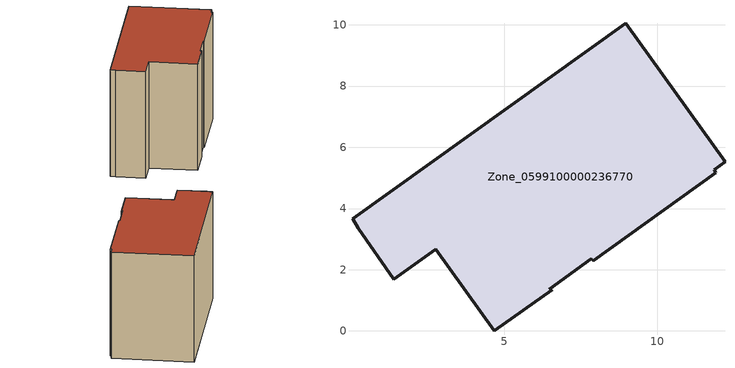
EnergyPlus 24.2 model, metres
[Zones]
Zone_0599100000236770
 floor ground (C_G): 11.85,5.26 11.91,5.17 7.9,2.3 7.84,2.36 6.47,1.37 6.57,1.35 4.68,0 2.77,2.67 1.4,1.69 0.23,3.35 0.04,3.67 8.97,10.06 12.21,5.52 z0
 wall outside (C_F): 6.47,1.37 7.84,2.36 7.9,2.3 11.91,5.17 11.85,5.26 12.21,5.52 8.97,10.06 0.04,3.67 0.23,3.35 1.4,1.69 2.77,2.67 4.68,0 6.57,1.35 6.47,1.37 z0:7.71
 roof outside (C_R): 12.21,5.52 8.97,10.06 0.04,3.67 0.23,3.35 1.4,1.69 2.77,2.67 4.68,0 6.57,1.35 6.47,1.37 7.84,2.36 7.9,2.3 11.91,5.17 11.85,5.26 z7.71
[BUILDING]
Pand.0599100000236770: North Axis=0; Terrain=City; Loads Convergence Tolerance Value=0.04; Temperature Convergence Tolerance Value=0.4; Solar Distribution=FullExterior; Maximum Number of Warmup Days=25; Minimum Number of Warmup Days=1
[Site:Location]
Rotterdam.The.Hague.AP_ZH_NLD Design_Conditions: Latitude=51.96; Longitude=4.45; Time Zone=1; Elevation=-4.5
[SITE:GROUNDTEMPERATURE:BUILDINGSURFACE]
18, 18, 18, 18, 18, 18, 18, 18, 18, 18, 18, 18
[MATERIAL] Thermal Absorptance=0.9; Solar Absorptance=0.7; Visible Absorptance=0.7
Name | Roughness | Thickness | Conductivity | Density | Specific Heat
G.TC.1975-1991 | MediumSmooth | 0.15 | 0.288461 | 540 | 1210
F.TC.1975-1991 | Rough | 0.3 | 0.230769 | 1920 | 840
R.TC.1975-1991 | MediumRough | 0.2 | 0.153846 | 1500 | 1000
[CONSTRUCTION]
C_G: G.TC.1975-1991
C_F: F.TC.1975-1991
C_R: R.TC.1975-1991
[ZONE]
Zone_0599100000236770: Type=1; Multiplier=1; Ceiling Height=Autocalculate; Volume=Autocalculate; Floor Area=autocalculate; Part of Total Floor Area=Yes
[ZONEINFILTRATION:DESIGNFLOWRATE]
Infil_Zone_0599100000236770: Zone or ZoneList or Space or SpaceList=Zone_0599100000236770; Schedule=AlwaysOn; Design Flow Rate Calculation Method=Flow/Area; Flow Rate per Floor Area=0.003; Constant Term Coefficient=1; Temperature Term Coefficient=0; Velocity Term Coefficient=0; Velocity Squared Term Coefficient=0
[HVACTEMPLATE:ZONE:IDEALLOADSAIRSYSTEM]
Zone_0599100000236770: Maximum Heating Supply Air Temperature=50; Minimum Cooling Supply Air Temperature=13; Maximum Heating Supply Air Humidity Ratio=0.0156; Minimum Cooling Supply Air Humidity Ratio=0.0077; Heating Limit=NoLimit; Cooling Limit=NoLimit; Dehumidification Control Type=ConstantSensibleHeatRatio; Cooling Sensible Heat Ratio=0.7; Dehumidification Setpoint=60; Humidification Control Type=None; Humidification Setpoint=30; Outdoor Air Method=None; Outdoor Air Flow Rate per Person=0.00944; Outdoor Air Flow Rate per Zone Floor Area=0; Outdoor Air Flow Rate per Zone=0; Demand Controlled Ventilation Type=None; Outdoor Air Economizer Type=NoEconomizer; Heat Recovery Type=None; Sensible Heat Recovery Effectiveness=0.7; Latent Heat Recovery Effectiveness=0.65
[ZONECONTROL:THERMOSTAT]
ThermostatControl_Zone_0599100000236770: Zone or ZoneList=Zone_0599100000236770; Control Type Schedule=DualSetpointControlType; Control 1=Thermostat_Zone_0599100000236770; Temperature Difference Between Cutout And Setpoint=0
[THERMOSTATSETPOINT:DUALSETPOINT]
Thermostat_Zone_0599100000236770: Heating Setpoint Temperature Schedule=HeatingSetpoint_Zone_0599100000236770; Cooling Setpoint Temperature Schedule=CoolingSetpoint_Zone_0599100000236770
[SCHEDULE:COMPACT]
HeatingSetpoint_Zone_0599100000236770: Through: 12/31, For: AllDays, Until: 24:00, 21
CoolingSetpoint_Zone_0599100000236770: Through: 12/31, For: AllDays, Until: 24:00, 24
DualSetpointControlType: Through: 12/31, For: AllDays, Until: 24:00, 4
AlwaysOn: Through: 12/31, For: AllDays, Until: 24:00, 1
